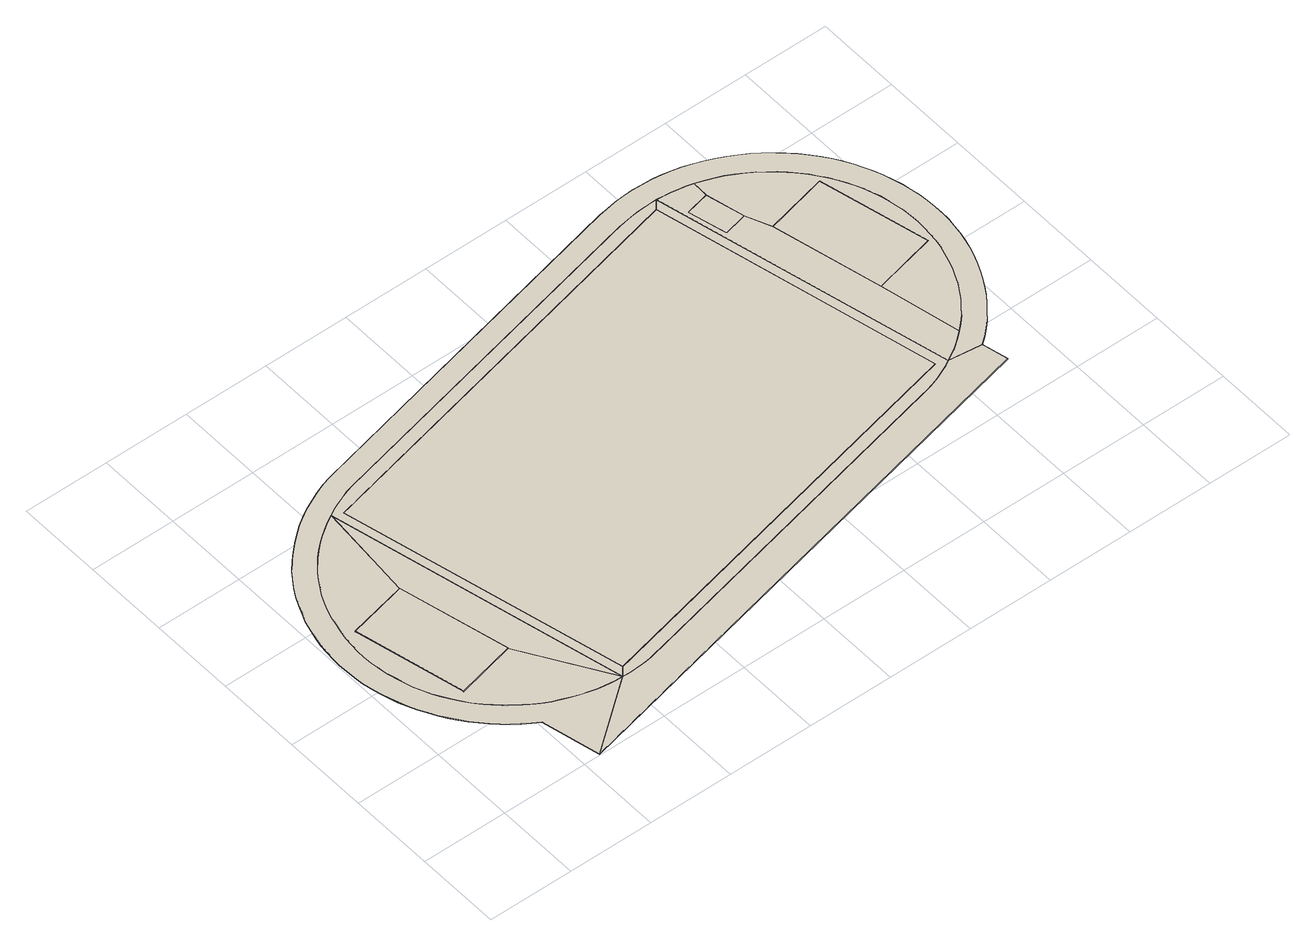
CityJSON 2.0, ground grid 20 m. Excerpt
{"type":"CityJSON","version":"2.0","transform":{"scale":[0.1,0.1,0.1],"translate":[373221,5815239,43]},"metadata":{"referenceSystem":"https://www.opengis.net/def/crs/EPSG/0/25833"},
"CityObjects":{
"building1":{"type":"Building","attributes":{"Gemeindeschluessel":"11000005","BezugspunktDach":"2200","function":"51006_1440","measuredHeight":0.164,"storeysAboveGround":0},"address":[{"country":"Germany","locality":"Berlin"}],"geometry":[{"type":"Solid","lod":"1","boundaries":[[[[0,1,2,3]],[[4,5,6,7]],[[4,7,3,2]],[[5,4,2,1]],[[6,5,1,0]],[[7,6,0,3]]]]}]},
"building2":{"type":"Building","attributes":{"Gemeindeschluessel":"11000005","BezugspunktDach":"2200","function":"51006_1440","measuredHeight":0.203,"storeysAboveGround":0},"address":[{"country":"Germany","locality":"Berlin"}],"geometry":[{"type":"Solid","lod":"1","boundaries":[[[[8,9,10,11,12,13,14,15,16,17,18,19,20,21,22,23,24,25,26,27,28,29,30,31,32,33,34,35,36,37,38,39,40,41,42,43,44,45,46,47,48,49,50,51,52,53,54,55,56,57,58,59,60]],[[61,62,63,64,65,66,67,68,69,70,71,72,73,74,75,76,77,78,79,80,81,82,83,84,85,86,87,88,89,90,91,92,93,94,95,96,97,98,99,100,101,102,103,104,105,106,107,108,109,110,111,112,113]],[[61,113,60,59]],[[62,61,59,58]],[[63,62,58,57]],[[64,63,57,56]],[[65,64,56,55]],[[66,65,55,54]],[[67,66,54,53]],[[68,67,53,52]],[[69,68,52,51]],[[70,69,51,50]],[[71,70,50,49]],[[72,71,49,48]],[[73,72,48,47]],[[74,73,47,46]],[[75,74,46,45]],[[76,75,45,44]],[[77,76,44,43]],[[78,77,43,42]],[[79,78,42,41]],[[80,79,41,40]],[[81,80,40,39]],[[82,81,39,38]],[[83,82,38,37]],[[84,83,37,36]],[[85,84,36,35]],[[86,85,35,34]],[[87,86,34,33]],[[88,87,33,32]],[[89,88,32,31]],[[90,89,31,30]],[[91,90,30,29]],[[92,91,29,28]],[[93,92,28,27]],[[94,93,27,26]],[[95,94,26,25]],[[96,95,25,24]],[[97,96,24,23]],[[98,97,23,22]],[[99,98,22,21]],[[100,99,21,20]],[[101,100,20,19]],[[102,101,19,18]],[[103,102,18,17]],[[104,103,17,16]],[[105,104,16,15]],[[106,105,15,14]],[[107,106,14,13]],[[108,107,13,12]],[[109,108,12,11]],[[110,109,11,10]],[[111,110,10,9]],[[112,111,9,8]],[[113,112,8,60]]]]}]},
"building3":{"type":"Building","attributes":{"Gemeindeschluessel":"11000005","BezugspunktDach":"2200","function":"51006_1440","measuredHeight":0.164,"storeysAboveGround":0},"address":[{"country":"Germany","locality":"Berlin"}],"geometry":[{"type":"Solid","lod":"1","boundaries":[[[[36,35,40,39]],[[114,115,5,4]],[[114,4,39,40]],[[115,114,40,35]],[[5,115,35,36]],[[4,5,36,39]]]]}]},
"building4":{"type":"Building","attributes":{"Gemeindeschluessel":"11000005","BezugspunktDach":"2200","function":"51006_1440","measuredHeight":0.204,"storeysAboveGround":0},"address":[{"country":"Germany","locality":"Berlin"}],"geometry":[{"type":"Solid","lod":"1","boundaries":[[[[35,116,117,118,119,120,121,122,123,124,125,126,127,128,129,130,40]],[[131,132,133,134,135,136,137,138,139,140,141,142,143,144,145,85,80]],[[131,80,40,130]],[[132,131,130,129]],[[133,132,129,128]],[[134,133,128,127]],[[135,134,127,126]],[[136,135,126,125]],[[137,136,125,124]],[[138,137,124,123]],[[139,138,123,122]],[[140,139,122,121]],[[141,140,121,120]],[[142,141,120,119]],[[143,142,119,118]],[[144,143,118,117]],[[145,144,117,116]],[[85,145,116,35]],[[80,85,35,40]]]]}]},
"building5":{"type":"Building","attributes":{"Gemeindeschluessel":"11000005","BezugspunktDach":"2200","function":"51006_1440","measuredHeight":0.152,"storeysAboveGround":0},"address":[{"country":"Germany","locality":"Berlin"}],"geometry":[{"type":"Solid","lod":"1","boundaries":[[[[146,147,148,149,150,151,152,153,154,155,156,157,158,159,160,35,161]],[[85,162,163,164,165,166,167,168,169,170,171,172,173,174,175,176,177]],[[85,177,161,35]],[[162,85,35,160]],[[163,162,160,159]],[[164,163,159,158]],[[165,164,158,157]],[[166,165,157,156]],[[167,166,156,155]],[[168,167,155,154]],[[169,168,154,153]],[[170,169,153,152]],[[171,170,152,151]],[[172,171,151,150]],[[173,172,150,149]],[[174,173,149,148]],[[175,174,148,147]],[[176,175,147,146]],[[177,176,146,161]]]]}]},
"building6":{"type":"Building","attributes":{"Gemeindeschluessel":"11000005","BezugspunktDach":"2200","function":"51006_1440","measuredHeight":0.149,"storeysAboveGround":0},"address":[{"country":"Germany","locality":"Berlin"}],"geometry":[{"type":"Solid","lod":"1","boundaries":[[[[178,179,180,181,182,183,184,185,186,187,188,189,190,191,192,193,194,195,196,197,198,161,35,34,33,32,31,30,29,28,27,26,25,24,23,22,21,20,19,18,17,16,15,14,13,12,11,10,9,8,60,59,58,57,56,55,54,53,52,51,50,49,48,47,46,45,44,43,42,41,40,130,129,128,127,126,125,124,123,122,121,120,119,199,200,201,202,203,204,205,206,207,208,209,210,211,212,213,214,215,216,217,218,219,220,221,222,223,224,225,226,227,228,229,230,231,232,233,234,235,236,237,238,239,240,241,242,243,244,245,246,148,147,247,248,249,250,251,252,253,254,255,256,257,258,259,260,261,262,263,264,265,266,267,268,269,270,271,272,273,274,275,276,277,278,279,280,281,282,283,284,285,286,287,288,289,290,291,292,293,294,295,296,297,298,299,300,301,302,303,304,305,306,307,308,309,310,311,312,313,314,315,316,317,318,319,320,321]],[[322,323,324,325,326,327,328,329,330,331,332,333,334,335,336,337,338,339,340,341,342,343,344,345,346,347,348,349,350,351,352,353,354,355,356,357,358,359,360,361,362,363,364,365,366,367,368,369,370,371,372,373,374,375,376,377,378,379,380,381,382,383,384,385,386,387,388,389,390,391,392,393,394,395,175,174,396,397,398,399,400,401,402,403,404,405,406,407,408,409,410,411,412,413,414,415,416,417,418,419,420,421,422,423,424,425,426,427,428,429,430,431,432,433,434,435,436,437,438,439,440,441,442,443,142,141,140,139,138,137,136,135,134,133,132,131,80,79,78,77,76,75,74,73,72,71,70,69,68,67,66,65,64,63,62,61,113,112,111,110,109,108,107,106,105,104,103,102,101,100,99,98,97,96,95,94,93,92,91,90,89,88,87,86,85,177,444,445,446,447,448,449,450,451,452,453,454,455,456,457,458,459,460,461,462,463,464,465]],[[322,465,321,320]],[[323,322,320,319]],[[324,323,319,318]],[[325,324,318,317]],[[326,325,317,316]],[[327,326,316,315]],[[328,327,315,314]],[[329,328,314,313]],[[330,329,313,312]],[[331,330,312,311]],[[332,331,311,310]],[[333,332,310,309]],[[334,333,309,308]],[[335,334,308,307]],[[336,335,307,306]],[[337,336,306,305]],[[338,337,305,304]],[[339,338,304,303]],[[340,339,303,302]],[[341,340,302,301]],[[342,341,301,300]],[[343,342,300,299]],[[344,343,299,298]],[[345,344,298,297]],[[346,345,297,296]],[[347,346,296,295]],[[348,347,295,294]],[[349,348,294,293]],[[350,349,293,292]],[[351,350,292,291]],[[352,351,291,290]],[[353,352,290,289]],[[354,353,289,288]],[[355,354,288,287]],[[356,355,287,286]],[[357,356,286,285]],[[358,357,285,284]],[[359,358,284,283]],[[360,359,283,282]],[[361,360,282,281]],[[362,361,281,280]],[[363,362,280,279]],[[364,363,279,278]],[[365,364,278,277]],[[366,365,277,276]],[[367,366,276,275]],[[368,367,275,274]],[[369,368,274,273]],[[370,369,273,272]],[[371,370,272,271]],[[372,371,271,270]],[[373,372,270,269]],[[374,373,269,268]],[[375,374,268,267]],[[376,375,267,266]],[[377,376,266,265]],[[378,377,265,264]],[[379,378,264,263]],[[380,379,263,262]],[[381,380,262,261]],[[382,381,261,260]],[[383,382,260,259]],[[384,383,259,258]],[[385,384,258,257]],[[386,385,257,256]],[[387,386,256,255]],[[388,387,255,254]],[[389,388,254,253]],[[390,389,253,252]],[[391,390,252,251]],[[392,391,251,250]],[[393,392,250,249]],[[394,393,249,248]],[[395,394,248,247]],[[175,395,247,147]],[[174,175,147,148]],[[396,174,148,246]],[[397,396,246,245]],[[398,397,245,244]],[[399,398,244,243]],[[400,399,243,242]],[[401,400,242,241]],[[402,401,241,240]],[[403,402,240,239]],[[404,403,239,238]],[[405,404,238,237]],[[406,405,237,236]],[[407,406,236,235]],[[408,407,235,234]],[[409,408,234,233]],[[410,409,233,232]],[[411,410,232,231]],[[412,411,231,230]],[[413,412,230,229]],[[414,413,229,228]],[[415,414,228,227]],[[416,415,227,226]],[[417,416,226,225]],[[418,417,225,224]],[[419,418,224,223]],[[420,419,223,222]],[[421,420,222,221]],[[422,421,221,220]],[[423,422,220,219]],[[424,423,219,218]],[[425,424,218,217]],[[426,425,217,216]],[[427,426,216,215]],[[428,427,215,214]],[[429,428,214,213]],[[430,429,213,212]],[[431,430,212,211]],[[432,431,211,210]],[[433,432,210,209]],[[434,433,209,208]],[[435,434,208,207]],[[436,435,207,206]],[[437,436,206,205]],[[438,437,205,204]],[[439,438,204,203]],[[440,439,203,202]],[[441,440,202,201]],[[442,441,201,200]],[[443,442,200,199]],[[142,443,199,119]],[[141,142,119,120]],[[140,141,120,121]],[[139,140,121,122]],[[138,139,122,123]],[[137,138,123,124]],[[136,137,124,125]],[[135,136,125,126]],[[134,135,126,127]],[[133,134,127,128]],[[132,133,128,129]],[[131,132,129,130]],[[80,131,130,40]],[[79,80,40,41]],[[78,79,41,42]],[[77,78,42,43]],[[76,77,43,44]],[[75,76,44,45]],[[74,75,45,46]],[[73,74,46,47]],[[72,73,47,48]],[[71,72,48,49]],[[70,71,49,50]],[[69,70,50,51]],[[68,69,51,52]],[[67,68,52,53]],[[66,67,53,54]],[[65,66,54,55]],[[64,65,55,56]],[[63,64,56,57]],[[62,63,57,58]],[[61,62,58,59]],[[113,61,59,60]],[[112,113,60,8]],[[111,112,8,9]],[[110,111,9,10]],[[109,110,10,11]],[[108,109,11,12]],[[107,108,12,13]],[[106,107,13,14]],[[105,106,14,15]],[[104,105,15,16]],[[103,104,16,17]],[[102,103,17,18]],[[101,102,18,19]],[[100,101,19,20]],[[99,100,20,21]],[[98,99,21,22]],[[97,98,22,23]],[[96,97,23,24]],[[95,96,24,25]],[[94,95,25,26]],[[93,94,26,27]],[[92,93,27,28]],[[91,92,28,29]],[[90,91,29,30]],[[89,90,30,31]],[[88,89,31,32]],[[87,88,32,33]],[[86,87,33,34]],[[85,86,34,35]],[[177,85,35,161]],[[444,177,161,198]],[[445,444,198,197]],[[446,445,197,196]],[[447,446,196,195]],[[448,447,195,194]],[[449,448,194,193]],[[450,449,193,192]],[[451,450,192,191]],[[452,451,191,190]],[[453,452,190,189]],[[454,453,189,188]],[[455,454,188,187]],[[456,455,187,186]],[[457,456,186,185]],[[458,457,185,184]],[[459,458,184,183]],[[460,459,183,182]],[[461,460,182,181]],[[462,461,181,180]],[[463,462,180,179]],[[464,463,179,178]],[[465,464,178,321]]]]}]},
"building7":{"type":"Building","attributes":{"name":"Sportplatz Landstadt Gatow","Gemeindeschluessel":"11000005","BezugspunktDach":"2200","function":"51006_1440","measuredHeight":0.16,"storeysAboveGround":0},"address":[{"country":"Germany","locality":"Berlin"}],"geometry":[{"type":"Solid","lod":"1","boundaries":[[[[116,466,118,117]],[[467,468,469,470]],[[467,470,117,118]],[[468,467,118,466]],[[469,468,466,116]],[[470,469,116,117]]]]}]},
"building8":{"type":"Building","attributes":{"Gemeindeschluessel":"11000005","BezugspunktDach":"2200","function":"51006_1440","measuredHeight":0.127,"storeysAboveGround":0},"address":[{"country":"Germany","locality":"Berlin"}],"geometry":[{"type":"Solid","lod":"1","boundaries":[[[[471,472,473,474,475,476,477,478,479,480,481,482,483,484,467,468,469,115]],[[145,485,143,142,174,173,172,171,170,169,168,167,166,165,164,163,162,85]],[[145,85,115,469]],[[485,145,469,468]],[[143,485,468,467]],[[142,143,467,484]],[[174,142,484,483]],[[173,174,483,482]],[[172,173,482,481]],[[171,172,481,480]],[[170,171,480,479]],[[169,170,479,478]],[[168,169,478,477]],[[167,168,477,476]],[[166,167,476,475]],[[165,166,475,474]],[[164,165,474,473]],[[163,164,473,472]],[[162,163,472,471]],[[85,162,471,115]]]]}]},
"building9":{"type":"Building","attributes":{"Gemeindeschluessel":"11000005","BezugspunktDach":"2200","function":"51006_1440","measuredHeight":0.145,"storeysAboveGround":0},"address":[{"country":"Germany","locality":"Berlin"}],"geometry":[{"type":"Solid","lod":"1","boundaries":[[[[148,246,245,244,243,242,486,487,488,489,490,491,203,202,201,200,199,119]],[[492,493,494,495,496,497,498,499,500,501,502,503,504,505,506,507,483,484]],[[492,484,119,199]],[[493,492,199,200]],[[494,493,200,201]],[[495,494,201,202]],[[496,495,202,203]],[[497,496,203,491]],[[498,497,491,490]],[[499,498,490,489]],[[500,499,489,488]],[[501,500,488,487]],[[502,501,487,486]],[[503,502,486,242]],[[504,503,242,243]],[[505,504,243,244]],[[506,505,244,245]],[[507,506,245,246]],[[483,507,246,148]],[[484,483,148,119]]]]}]},
"building10":{"type":"Building","attributes":{"Gemeindeschluessel":"11000005","BezugspunktDach":"2200","function":"51006_1440","measuredHeight":0.126,"storeysAboveGround":0},"address":[{"country":"Germany","locality":"Berlin"}],"geometry":[{"type":"Solid","lod":"1","boundaries":[[[[489,488,491,490]],[[497,500,499,498]],[[497,498,490,491]],[[500,497,491,488]],[[499,500,488,489]],[[498,499,489,490]]]]}]},
"building11":{"type":"Building","attributes":{"Gemeindeschluessel":"11000005","BezugspunktDach":"2200","function":"51006_1440","measuredHeight":0.17,"storeysAboveGround":0},"address":[{"country":"Germany","locality":"Berlin"}],"geometry":[{"type":"Solid","lod":"1","boundaries":[[[[488,487,508,509,486,242,241,240,239,238,237,236,235,234,233,232,231,230,229,228,227,226,225,224,223,222,221,220,219,218,217,216,215,214,213,212,211,210,209,208,207,206,205,204,203,491]],[[439,438,437,436,435,434,433,432,431,430,429,428,427,426,425,424,423,422,421,420,419,418,417,416,415,414,413,412,411,410,409,408,407,406,405,404,403,402,401,400,510,511,512,513,514,515]],[[439,515,491,203]],[[438,439,203,204]],[[437,438,204,205]],[[436,437,205,206]],[[435,436,206,207]],[[434,435,207,208]],[[433,434,208,209]],[[432,433,209,210]],[[431,432,210,211]],[[430,431,211,212]],[[429,430,212,213]],[[428,429,213,214]],[[427,428,214,215]],[[426,427,215,216]],[[425,426,216,217]],[[424,425,217,218]],[[423,424,218,219]],[[422,423,219,220]],[[421,422,220,221]],[[420,421,221,222]],[[419,420,222,223]],[[418,419,223,224]],[[417,418,224,225]],[[416,417,225,226]],[[415,416,226,227]],[[414,415,227,228]],[[413,414,228,229]],[[412,413,229,230]],[[411,412,230,231]],[[410,411,231,232]],[[409,410,232,233]],[[408,409,233,234]],[[407,408,234,235]],[[406,407,235,236]],[[405,406,236,237]],[[404,405,237,238]],[[403,404,238,239]],[[402,403,239,240]],[[401,402,240,241]],[[400,401,241,242]],[[510,400,242,486]],[[511,510,486,509]],[[512,511,509,508]],[[513,512,508,487]],[[514,513,487,488]],[[515,514,488,491]]]]}]},
"building12":{"type":"Building","attributes":{"Gemeindeschluessel":"11000005","BezugspunktDach":"2200","function":"51006_1440","measuredHeight":0.154,"storeysAboveGround":0},"address":[{"country":"Germany","locality":"Berlin"}],"geometry":[{"type":"Solid","lod":"1","boundaries":[[[[486,509,508,487]],[[512,511,510,513]],[[512,513,487,508]],[[511,512,508,509]],[[510,511,509,486]],[[513,510,486,487]]]]}]}
},
"vertices":[
[144,295,7],[282,328,7],[222,582,7],[84,550,7],[222,582,5],[282,328,5],[144,295,5],[84,550,5],
[55,467,6],[57,446,6],[60,426,6],[65,406,6],[70,387,6],[76,367,6],[84,349,6],[92,330,6],[102,312,6],[113,295,6],[124,279,6],[136,263,6],[150,247,6],[164,233,6],[179,219,6],[194,207,6],[209,196,6],[225,185,6],[241,175,6],[258,166,6],[276,159,6],[294,152,6],[312,146,6],[330,141,6],[348,136,6],[367,133,6],[385,131,6],[404,130,6],[282,328,6],[144,295,6],[84,550,6],[222,582,6],[243,815,6],[227,806,6],[211,795,6],[195,784,6],[180,772,6],[166,759,6],[153,746,6],[140,731,6],[127,715,6],[116,699,6],[105,682,6],[95,664,6],[86,645,6],[79,627,6],[72,607,6],[67,588,6],[62,568,6],[58,548,6],[56,528,6],[54,507,6],[54,487,6],[54,507,4],[56,528,4],[58,548,4],[62,568,4],[67,588,4],[72,607,4],[79,627,4],[86,645,4],[95,664,4],[105,682,4],[116,699,4],[127,715,4],[140,731,4],[153,746,4],[166,759,4],[180,772,4],[195,784,4],[211,795,4],[227,806,4],[243,815,4],[222,582,4],[84,550,4],[144,295,4],[282,328,4],[404,130,4],[385,131,4],[367,133,4],[348,136,4],[330,141,4],[312,146,4],[294,152,4],[276,159,4],[258,166,4],[241,175,4],[225,185,4],[209,196,4],[194,207,4],[179,219,4],[164,233,4],[150,247,4],[136,263,4],[124,279,4],[113,295,4],[102,312,4],[92,330,4],[84,349,4],[76,367,4],[70,387,4],[65,406,4],[60,426,4],[57,446,4],[55,467,4],[54,487,4],
[243,815,5],[404,130,5],
[421,150,6],[266,805,6],[1240,1035,6],[1257,1055,6],[1240,1055,6],[1223,1054,6],[1206,1053,6],[1189,1051,6],[1172,1048,6],[1156,1045,6],[324,849,6],[307,844,6],[291,838,6],[274,831,6],[258,824,6],[258,824,4],[274,831,4],[291,838,4],[307,844,4],[324,849,4],[1156,1045,4],[1172,1048,4],[1189,1051,4],[1206,1053,4],[1223,1054,4],[1240,1055,4],[1257,1055,4],[1240,1035,4],[266,805,4],[421,150,4],
[1510,300,6],[1496,360,6],[1419,370,6],[1404,361,6],[1388,354,6],[1372,347,6],[1355,341,6],[1338,336,6],[1321,332,6],[510,141,6],[492,137,6],[475,133,6],[457,131,6],[440,130,6],[422,129,6],[240,2,6],[422,129,4],[440,130,4],[457,131,4],[475,133,4],[492,137,4],[510,141,4],[1321,332,4],[1338,336,4],[1355,341,4],[1372,347,4],[1388,354,4],[1404,361,4],[1419,370,4],[1496,360,4],[1510,300,4],[240,2,4],
[5,479,6],[6,458,6],[8,436,6],[12,415,6],[17,394,6],[22,374,6],[29,354,6],[37,335,6],[45,316,6],[55,297,6],[65,279,6],[76,262,6],[88,245,6],[100,229,6],[114,214,6],[128,199,6],[143,185,6],[158,172,6],[175,159,6],[191,148,6],[209,137,6],[1274,1054,6],[1291,1052,6],[1307,1049,6],[1324,1046,6],[1340,1042,6],[1360,1035,6],[1379,1028,6],[1398,1020,6],[1416,1010,6],[1434,1000,6],[1451,989,6],[1467,976,6],[1483,963,6],[1498,949,6],[1512,935,6],[1526,919,6],[1537,904,6],[1548,889,6],[1558,873,6],[1567,856,6],[1576,839,6],[1583,822,6],[1589,804,6],[1595,786,6],[1599,768,6],[1603,748,6],[1606,729,6],[1607,709,6],[1608,689,6],[1607,669,6],[1605,650,6],[1603,630,6],[1599,610,6],[1594,591,6],[1588,572,6],[1581,552,6],[1572,533,6],[1563,514,6],[1552,496,6],[1541,478,6],[1528,462,6],[1515,445,6],[1500,430,6],[1485,416,6],[1472,405,6],[1460,396,6],[1447,386,6],[1433,378,6],[1513,374,6],[1529,389,6],[1544,404,6],[1558,421,6],[1572,438,6],[1585,456,6],[1596,474,6],[1607,493,6],[1617,512,6],[1626,532,6],[1634,553,6],[1641,573,6],[1646,593,6],[1651,614,6],[1654,635,6],[1657,656,6],[1658,678,6],[1658,699,6],[1657,720,6],[1655,742,6],[1651,763,6],[1647,784,6],[1641,805,6],[1635,826,6],[1627,846,6],[1618,866,6],[1609,885,6],[1598,904,6],[1586,923,6],[1573,940,6],[1559,957,6],[1544,974,6],[1527,990,6],[1510,1005,6],[1492,1020,6],[1474,1033,6],[1454,1045,6],[1434,1056,6],[1414,1066,6],[1393,1075,6],[1371,1083,6],[1349,1090,6],[1327,1095,6],[1305,1099,6],[1283,1102,6],[1260,1103,6],[1237,1104,6],[1215,1103,6],[1192,1101,6],[1170,1097,6],[1147,1093,6],[304,894,6],[282,887,6],[260,878,6],[239,868,6],[218,858,6],[198,846,6],[178,833,6],[160,818,6],[142,803,6],[125,787,6],[108,770,6],[93,752,6],[80,734,6],[67,715,6],[55,695,6],[45,674,6],[36,653,6],[27,632,6],[21,610,6],[15,588,6],[10,565,6],[7,544,6],[5,522,6],[4,501,6],[5,522,4],[7,544,4],[10,565,4],[15,588,4],[21,610,4],[27,632,4],[36,653,4],[45,674,4],[55,695,4],[67,715,4],[80,734,4],[93,752,4],[108,770,4],[125,787,4],[142,803,4],[160,818,4],[178,833,4],[198,846,4],[218,858,4],[239,868,4],[260,878,4],[282,887,4],[304,894,4],[1147,1093,4],[1170,1097,4],[1192,1101,4],[1215,1103,4],[1237,1104,4],[1260,1103,4],[1283,1102,4],[1305,1099,4],[1327,1095,4],[1349,1090,4],[1371,1083,4],[1393,1075,4],[1414,1066,4],[1434,1056,4],[1454,1045,4],[1474,1033,4],[1492,1020,4],[1510,1005,4],[1527,990,4],[1544,974,4],[1559,957,4],[1573,940,4],[1586,923,4],[1598,904,4],[1609,885,4],[1618,866,4],[1627,846,4],[1635,826,4],[1641,805,4],[1647,784,4],[1651,763,4],[1655,742,4],[1657,720,4],[1658,699,4],[1658,678,4],[1657,656,4],[1654,635,4],[1651,614,4],[1646,593,4],[1641,573,4],[1634,553,4],[1626,532,4],[1617,512,4],[1607,493,4],[1596,474,4],[1585,456,4],[1572,438,4],[1558,421,4],[1544,404,4],[1529,389,4],[1513,374,4],[1433,378,4],[1447,386,4],[1460,396,4],[1472,405,4],[1485,416,4],[1500,430,4],[1515,445,4],[1528,462,4],[1541,478,4],[1552,496,4],[1563,514,4],[1572,533,4],[1581,552,4],[1588,572,4],[1594,591,4],[1599,610,4],[1603,630,4],[1605,650,4],[1607,669,4],[1608,689,4],[1607,709,4],[1606,729,4],[1603,748,4],[1599,768,4],[1595,786,4],[1589,804,4],[1583,822,4],[1576,839,4],[1567,856,4],[1558,873,4],[1548,889,4],[1537,904,4],[1526,919,4],[1512,935,4],[1498,949,4],[1483,963,4],[1467,976,4],[1451,989,4],[1434,1000,4],[1416,1010,4],[1398,1020,4],[1379,1028,4],[1360,1035,4],[1340,1042,4],[1324,1046,4],[1307,1049,4],[1291,1052,4],[1274,1054,4],[209,137,4],[191,148,4],[175,159,4],[158,172,4],[143,185,4],[128,199,4],[114,214,4],[100,229,4],[88,245,4],[76,262,4],[65,279,4],[55,297,4],[45,316,4],[37,335,4],[29,354,4],[22,374,4],[17,394,4],[12,415,4],[8,436,4],[6,458,4],[5,479,4],[4,501,4],
[1394,379,6],[1240,1035,5],[1394,379,5],[421,150,5],[266,805,5],
[422,129,5],[440,130,5],[457,131,5],[475,133,5],[492,137,5],[510,141,5],[1321,332,5],[1338,336,5],[1355,341,5],[1372,347,5],[1388,354,5],[1404,361,5],[1419,370,5],[1257,1055,5],[1394,379,4],
[1444,603,6],[1384,857,6],[1360,914,6],[1305,901,6],[1283,990,6],[1338,1003,6],[1274,1054,5],[1291,1052,5],[1307,1049,5],[1324,1046,5],[1340,1042,5],[1338,1003,5],[1283,990,5],[1305,901,5],[1360,914,5],[1384,857,5],[1444,603,5],[1485,416,5],[1472,405,5],[1460,396,5],[1447,386,5],[1433,378,5],
[1530,892,6],[1591,637,6],[1444,603,4],[1591,637,4],[1530,892,4],[1384,857,4],[1360,914,4],[1338,1003,4]
]}
